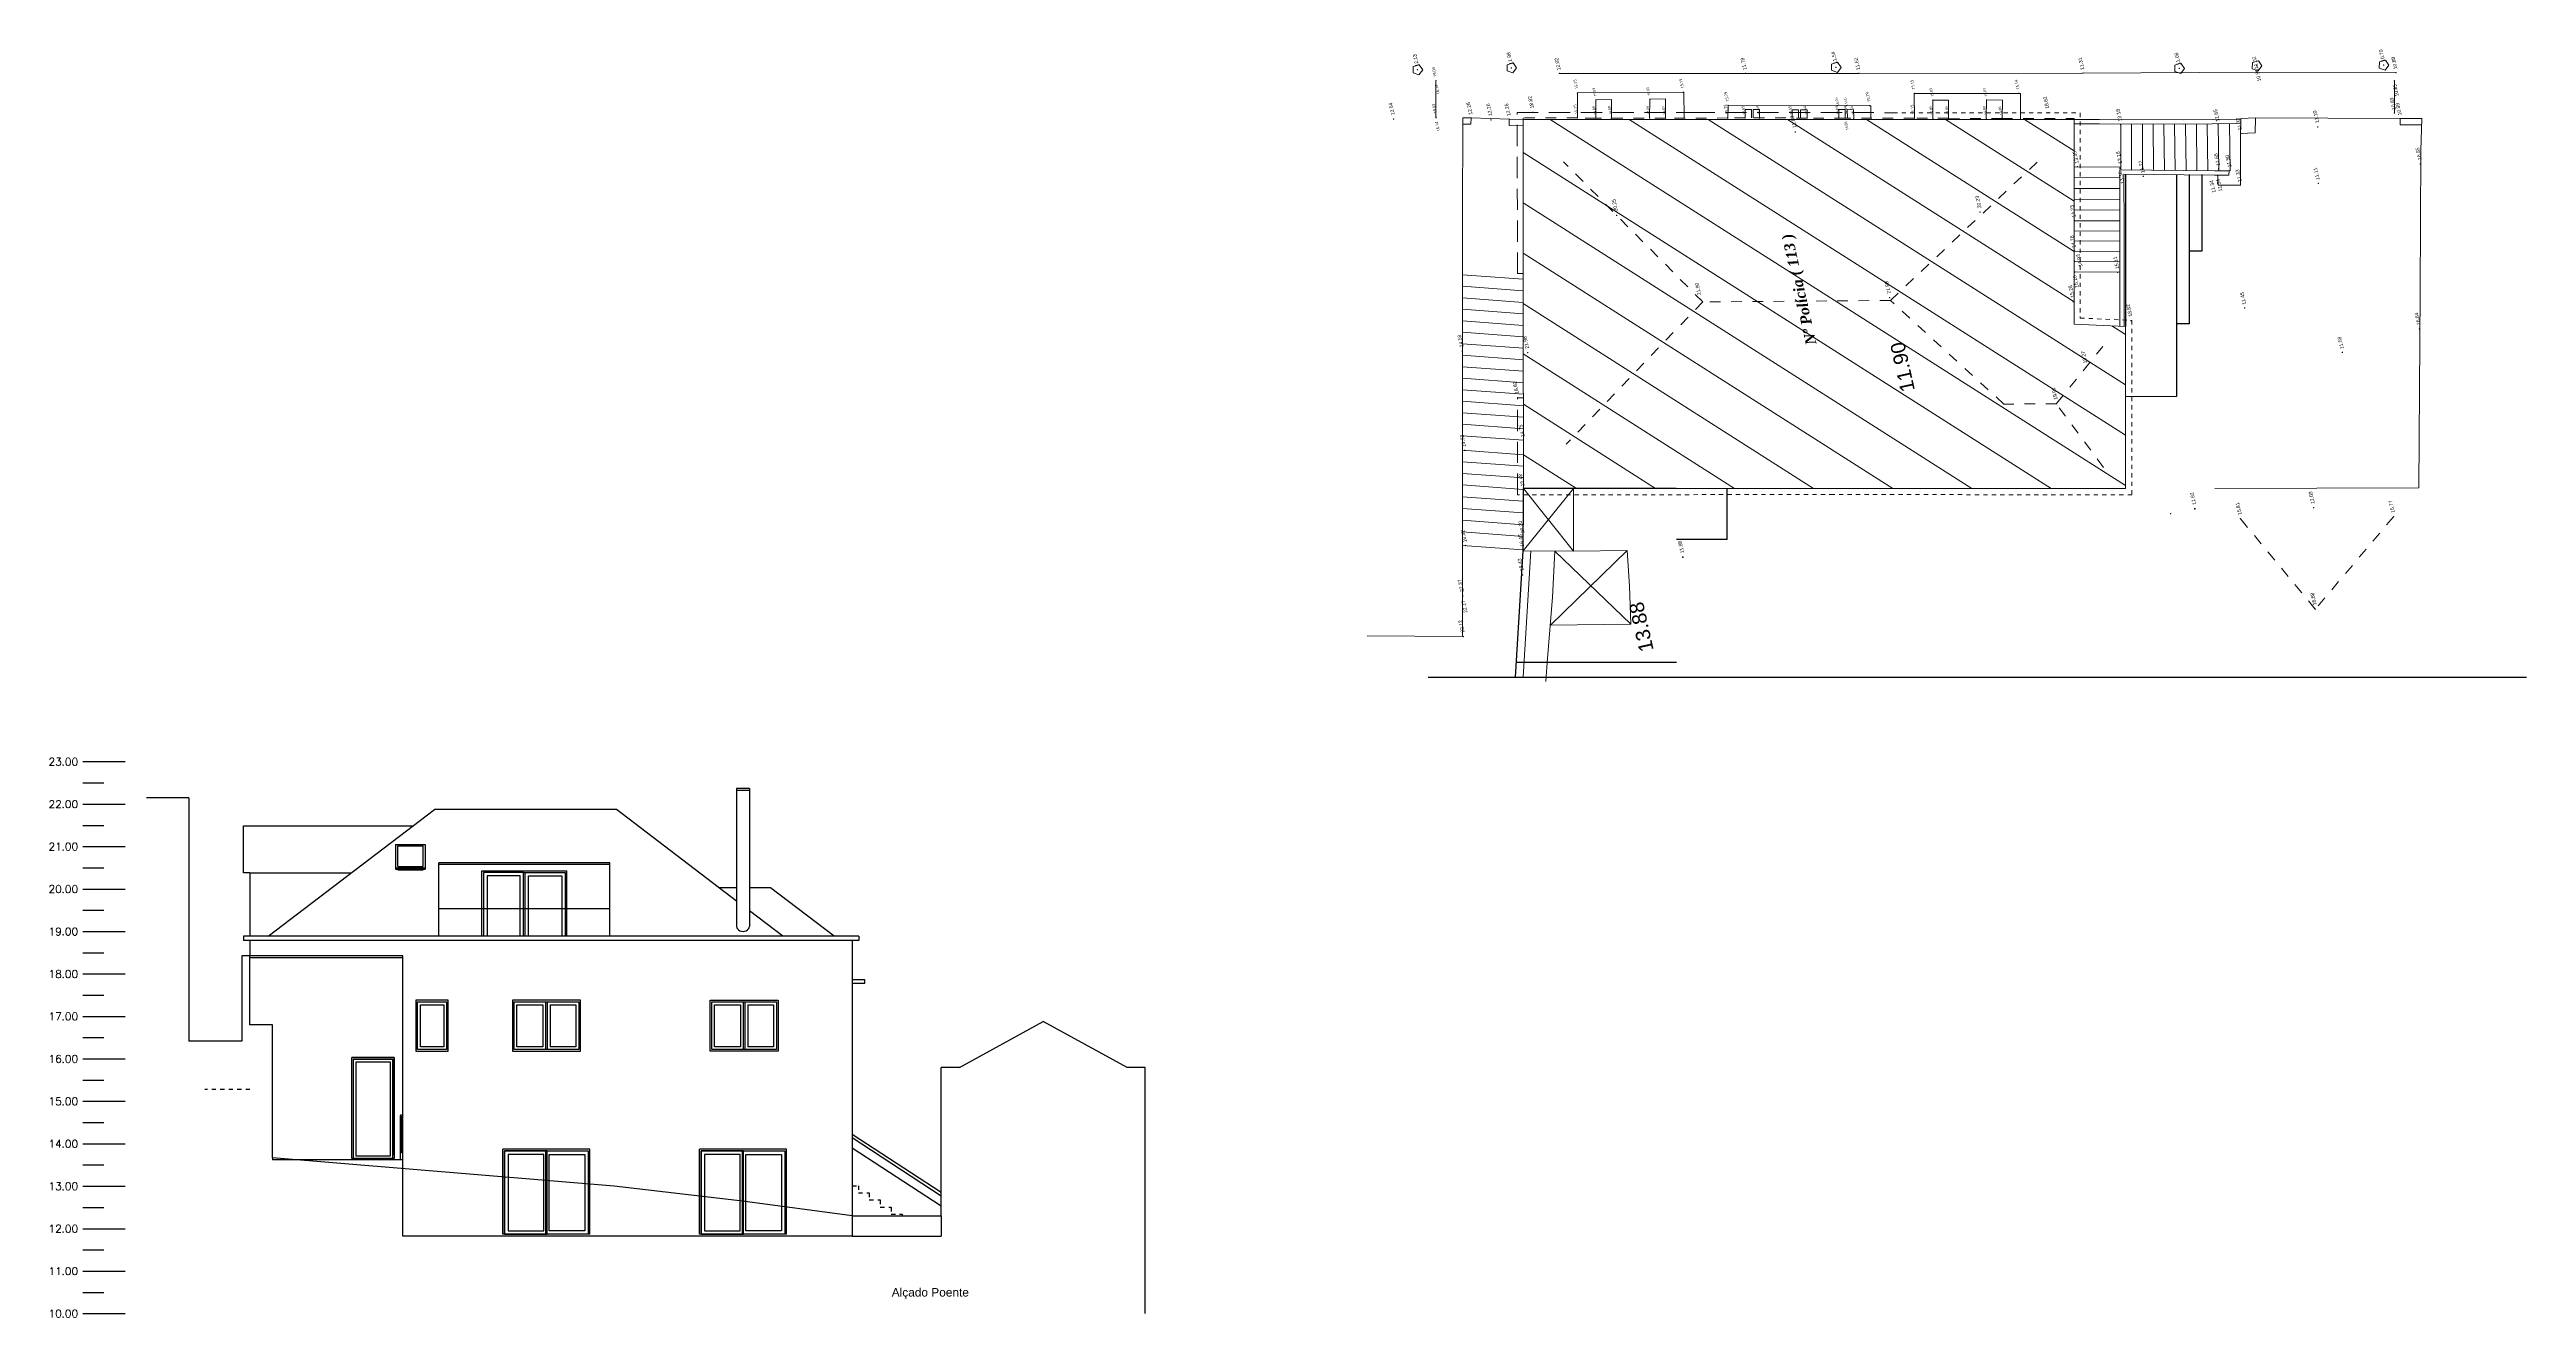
# Model space of a CAD drawing. Header units: millimetres. Extents: x 1778 to 2471, y 1406 to 1876.
# Drawn here: x 1861.3 to 1919.6, y 1600.3 to 1630.2 of the extents above; entities that cross this region are included whole.
import ezdxf
from ezdxf.enums import TextEntityAlignment as Align

# ---------------------------------------------------------------- set-up
doc = ezdxf.new("R2010")
doc.units = ezdxf.units.MM
for name, pattern in [('DASHED', [19.05, 12.7, -6.35]), ('RAYITAS', [0.5, 0.25, -0.25]), ('TRAZOS', [0.75, 0.5, -0.25])]:
    doc.linetypes.add(name, pattern=pattern)
for name, color, linetype, lineweight in [('02_Lev_22abril2023', 7, 'Continuous', 0), ('05_Cerceas', 7, 'Continuous', 0), ('06_Soleiras', 7, 'Continuous', 0), ('07_Coroamento_muro', 7, 'Continuous', 0), ('10_Varandas_Pnts', 7, 'Continuous', 0), ('construcao', 6, 'Continuous', 0), ('cxs', 7, 'Continuous', 0), ('cxs_agua', 7, 'Continuous', 0), ('escadas_degraus', 7, 'Continuous', 0), ('lancil', 7, 'Continuous', 0), ('limite_estrema', 7, 'Continuous', 0), ('linha_cume', 7, 'Continuous', 0), ('muro', 7, 'Continuous', 0), ('pilares', 7, 'Continuous', 0), ('Pilares_suporte_varanda', 7, 'Continuous', 0), ('texto', 7, 'Continuous', 0), ('varanda', 7, 'Continuous', 0)]:
    doc.layers.add(name, color=color, linetype=linetype, lineweight=lineweight)
for name, color, linetype in [('ARQ_CONSTRUIR_CORTE', 10, 'Continuous'), ('ARQ_CONSTRUIR_VISTA', 30, 'Continuous'), ('ARQ_CONTRUIR_VAOS', 40, 'Continuous'), ('ARQ_DEMOLIR_CORTE', 2, 'Continuous'), ('ARQ_EXISNTENTE_VISTA', 9, 'Continuous'), ('ARQ_LINHA_CORTE', 4, 'Continuous'), ('ARQ_TEXTO', 3, 'Continuous')]:
    doc.layers.add(name, color=color, linetype=linetype)
doc.styles.add('Arial', font='arial.ttf', dxfattribs={"height": 0.2})
doc.styles.add('ROMA1_20', font='romans.shx', dxfattribs={"height": 0.18})
doc.styles.add('Segoe UI', font='segoeui.ttf', dxfattribs={"height": 0.2})
doc.styles.get("Standard").update_dxf_attribs({"font": 'arial.ttf'})
doc.styles.add('Times New Roman', font='timesbi.ttf', dxfattribs={"height": 0.2})

msp = doc.modelspace()

# ---------------------------------------------------------------- hatches: boundary and pattern name
at = {"layer": 'limite_estrema'}
h = msp.add_hatch(dxfattribs=at)
h.set_pattern_fill('', color=256, angle=162.53087, style=0, pattern_type=0)
h.set_pattern_definition([(147.5308697, (41237.2728, 73212.6766), (-0.536845129, -0.843680809), [])])
h.paths.add_polyline_path([(1896.015, 1619.831), (1896.01, 1624.333), (1896.005, 1627.269), (1896.007, 1628.526), (1908.988, 1628.526), (1908.988, 1623.704), (1910.198, 1623.65), (1910.198, 1619.83), (1903.163, 1619.836)], flags=0)

# ---------------------------------------------------------------- linework, layer by layer
at = {"layer": '02_Lev_22abril2023', "linetype": 'Continuous', "lineweight": 0}
for p, q in [((1893.526, 1629.698), (1893.51, 1629.694)), ((1893.52, 1629.688), (1893.516, 1629.705)), ((1895.737, 1629.742), (1895.721, 1629.738)), ((1895.731, 1629.731), (1895.727, 1629.748)), ((1903.383, 1629.756), (1903.367, 1629.752)), ((1903.377, 1629.746), (1903.373, 1629.763)), ((1911.469, 1629.732), (1911.453, 1629.728)), ((1911.463, 1629.722), (1911.459, 1629.738)), ((1913.293, 1629.792), (1913.277, 1629.788)), ((1913.287, 1629.782), (1913.283, 1629.798)), ((1916.286, 1629.808), (1916.269, 1629.805)), ((1916.28, 1629.798), (1916.276, 1629.815)), ((1896.868, 1629.609), (1896.852, 1629.606)), ((1896.862, 1629.599), (1896.858, 1629.616)), ((1901.25, 1629.612), (1901.234, 1629.608)), ((1901.244, 1629.601), (1901.24, 1629.618)), ((1903.922, 1629.613), (1903.905, 1629.609)), ((1903.916, 1629.603), (1903.912, 1629.62)), ((1909.201, 1629.619), (1909.185, 1629.615)), ((1909.195, 1629.609), (1909.191, 1629.625)), ((1913.303, 1629.639), (1913.287, 1629.635)), ((1913.297, 1629.629), (1913.293, 1629.646)), ((1916.539, 1629.438), (1916.522, 1629.434)), ((1916.532, 1629.428), (1916.529, 1629.444)), ((1916.575, 1629.633), (1916.558, 1629.629)), ((1916.568, 1629.623), (1916.564, 1629.639)), ((1894.788, 1628.564), (1894.772, 1628.56)), ((1894.782, 1628.553), (1894.778, 1628.57)), ((1895.69, 1628.533), (1895.673, 1628.529)), ((1895.683, 1628.523), (1895.68, 1628.539)), ((1916.541, 1628.675), (1916.525, 1628.672)), ((1916.535, 1628.665), (1916.531, 1628.682)), ((1916.677, 1628.549), (1916.661, 1628.546)), ((1916.671, 1628.539), (1916.667, 1628.556)), ((1917.183, 1628.548), (1917.166, 1628.544)), ((1917.177, 1628.538), (1917.173, 1628.555)), ((1910.091, 1628.407), (1910.075, 1628.403)), ((1910.085, 1628.397), (1910.081, 1628.413)), ((1912.387, 1628.402), (1912.37, 1628.398)), ((1912.381, 1628.392), (1912.377, 1628.408)), ((1912.916, 1628.197), (1912.899, 1628.194)), ((1912.91, 1628.187), (1912.906, 1628.204)), ((1909.071, 1627.412), (1909.055, 1627.409)), ((1909.065, 1627.402), (1909.061, 1627.419)), ((1910.074, 1627.378), (1910.058, 1627.374)), ((1910.068, 1627.368), (1910.064, 1627.384)), ((1910.094, 1627.407), (1910.078, 1627.403)), ((1910.088, 1627.397), (1910.084, 1627.413)), ((1912.4, 1627.361), (1912.383, 1627.357)), ((1912.393, 1627.351), (1912.39, 1627.368)), ((1912.669, 1627.325), (1912.653, 1627.322)), ((1912.663, 1627.315), (1912.659, 1627.332)), ((1910.625, 1627.189), (1910.608, 1627.185)), ((1910.618, 1627.179), (1910.615, 1627.196)), ((1912.38, 1627.202), (1912.363, 1627.198)), ((1912.373, 1627.192), (1912.369, 1627.208)), ((1912.398, 1626.979), (1912.381, 1626.976)), ((1912.391, 1626.969), (1912.387, 1626.986)), ((1912.909, 1626.98), (1912.892, 1626.976)), ((1912.902, 1626.97), (1912.899, 1626.987)), ((1914.745, 1627.024), (1914.728, 1627.021)), ((1914.738, 1627.014), (1914.735, 1627.031)), ((1909.007, 1626.143), (1908.99, 1626.139)), ((1909, 1626.133), (1908.997, 1626.149)), ((1909.006, 1625.427), (1908.99, 1625.423)), ((1909.008, 1625.182), (1908.991, 1625.178)), ((1909, 1625.416), (1908.996, 1625.433)), ((1909.002, 1625.172), (1908.998, 1625.188)), ((1909.011, 1624.936), (1908.995, 1624.932)), ((1909.005, 1624.926), (1909.001, 1624.942)), ((1910.023, 1624.929), (1910.007, 1624.925)), ((1910.017, 1624.919), (1910.013, 1624.936)), ((1913.013, 1624.089), (1912.997, 1624.085)), ((1913.007, 1624.079), (1913.003, 1624.095)), ((1915.313, 1623.041), (1915.296, 1623.037)), ((1915.306, 1623.031), (1915.303, 1623.047)), ((1896.022, 1620.971), (1896.005, 1620.967)), ((1896.015, 1620.96), (1896.012, 1620.977)), ((1894.637, 1620.734), (1894.62, 1620.73)), ((1894.63, 1620.724), (1894.627, 1620.74)), ((1896.015, 1619.811), (1895.998, 1619.808)), ((1896.009, 1619.801), (1896.005, 1619.818)), ((1896.014, 1618.705), (1895.998, 1618.701)), ((1896.008, 1618.695), (1896.004, 1618.711)), ((1894.658, 1618.491), (1894.641, 1618.488)), ((1894.651, 1618.481), (1894.647, 1618.498)), ((1896.006, 1618.391), (1895.989, 1618.387)), ((1895.999, 1618.381), (1895.996, 1618.397))]:
    msp.add_line(p, q, dxfattribs=at)
for p in [(1893.518, 1629.696), (1895.729, 1629.74), (1903.375, 1629.754), (1911.461, 1629.73), (1913.285, 1629.79), (1916.278, 1629.807), (1896.86, 1629.608), (1901.242, 1629.61), (1903.914, 1629.611), (1909.193, 1629.617), (1913.295, 1629.637), (1916.531, 1629.436), (1916.566, 1629.631), (1894.78, 1628.562), (1895.681, 1628.531), (1916.533, 1628.674), (1916.669, 1628.547), (1917.175, 1628.546), (1910.083, 1628.405), (1912.379, 1628.4), (1912.908, 1628.196), (1909.063, 1627.41), (1910.066, 1627.376), (1910.086, 1627.405), (1912.392, 1627.359), (1912.661, 1627.324), (1910.617, 1627.187), (1912.371, 1627.2), (1912.389, 1626.978), (1912.9, 1626.978), (1914.736, 1627.022), (1908.998, 1626.141), (1908.998, 1625.425), (1909, 1625.18), (1909.003, 1624.934), (1910.015, 1624.927), (1913.005, 1624.087), (1915.304, 1623.039), (1896.014, 1620.969), (1894.628, 1620.732), (1896.007, 1619.81), (1911.26, 1619.239), (1896.006, 1618.703), (1894.649, 1618.489), (1895.997, 1618.389)]:
    msp.add_point(p, dxfattribs=at)
at = {"layer": '05_Cerceas', "linetype": 'Continuous', "lineweight": 0}
for p, q in [((1896.242, 1628.694), (1896.225, 1628.691)), ((1896.236, 1628.684), (1896.232, 1628.701)), ((1908.379, 1628.687), (1908.362, 1628.683)), ((1908.373, 1628.676), (1908.369, 1628.693)), ((1917.152, 1627.481), (1917.136, 1627.477)), ((1917.146, 1627.47), (1917.142, 1627.487)), ((1898.218, 1626.269), (1898.202, 1626.265)), ((1898.212, 1626.258), (1898.208, 1626.275)), ((1906.78, 1626.344), (1906.764, 1626.34)), ((1906.774, 1626.334), (1906.77, 1626.35)), ((1900.179, 1624.297), (1900.162, 1624.293)), ((1900.172, 1624.287), (1900.168, 1624.303)), ((1904.646, 1624.332), (1904.629, 1624.329)), ((1904.639, 1624.322), (1904.636, 1624.339)), ((1910.335, 1623.792), (1910.318, 1623.788)), ((1910.329, 1623.782), (1910.325, 1623.798)), ((1917.128, 1623.59), (1917.111, 1623.587)), ((1917.121, 1623.58), (1917.118, 1623.597)), ((1894.583, 1623.072), (1894.566, 1623.068)), ((1894.577, 1623.062), (1894.573, 1623.078)), ((1909.273, 1622.691), (1909.257, 1622.687)), ((1909.267, 1622.68), (1909.263, 1622.697)), ((1895.885, 1621.972), (1895.868, 1621.968)), ((1895.878, 1621.962), (1895.874, 1621.978)), ((1908.575, 1621.832), (1908.559, 1621.828)), ((1908.569, 1621.822), (1908.565, 1621.838)), ((1916.519, 1619.168), (1916.502, 1619.164)), ((1916.512, 1619.158), (1916.509, 1619.174)), ((1912.912, 1619.12), (1912.895, 1619.117)), ((1912.906, 1619.11), (1912.902, 1619.127)), ((1894.591, 1617.308), (1894.574, 1617.304)), ((1894.595, 1617.289), (1894.578, 1617.285)), ((1894.584, 1617.298), (1894.581, 1617.314)), ((1894.588, 1617.279), (1894.584, 1617.295)), ((1914.676, 1616.993), (1914.66, 1616.989)), ((1914.67, 1616.983), (1914.666, 1617)), ((1894.604, 1616.348), (1894.587, 1616.344)), ((1894.597, 1616.338), (1894.594, 1616.355))]:
    msp.add_line(p, q, dxfattribs=at)
for p in [(1896.234, 1628.692), (1908.371, 1628.685), (1917.144, 1627.479), (1898.21, 1626.267), (1906.772, 1626.342), (1900.17, 1624.295), (1904.638, 1624.331), (1910.327, 1623.79), (1917.119, 1623.588), (1894.575, 1623.07), (1909.265, 1622.689), (1895.876, 1621.97), (1908.567, 1621.83), (1916.51, 1619.166), (1912.904, 1619.119), (1894.583, 1617.306), (1894.586, 1617.287), (1914.668, 1616.991), (1894.595, 1616.346)]:
    msp.add_point(p, dxfattribs=at)
at = {"layer": '06_Soleiras', "linetype": 'Continuous', "lineweight": 0}
for p, q in [((1892.962, 1628.537), (1892.946, 1628.533)), ((1892.956, 1628.527), (1892.952, 1628.544)), ((1895.259, 1628.518), (1895.242, 1628.514)), ((1895.252, 1628.507), (1895.249, 1628.524)), ((1902.426, 1628.233), (1902.41, 1628.229)), ((1902.42, 1628.223), (1902.416, 1628.239)), ((1914.735, 1628.352), (1914.718, 1628.348)), ((1914.728, 1628.341), (1914.724, 1628.358)), ((1908.974, 1624.236), (1908.958, 1624.232)), ((1908.968, 1624.226), (1908.964, 1624.243)), ((1914.635, 1619.379), (1914.618, 1619.376)), ((1914.628, 1619.369), (1914.624, 1619.386))]:
    msp.add_line(p, q, dxfattribs=at)
for p in [(1892.954, 1628.535), (1895.251, 1628.516), (1902.418, 1628.231), (1914.726, 1628.35), (1908.966, 1624.234), (1914.626, 1619.378)]:
    msp.add_point(p, dxfattribs=at)
at = {"layer": '07_Coroamento_muro', "linetype": 'Continuous', "lineweight": 0}
for p, q in [((1896.124, 1623.037), (1896.107, 1623.033)), ((1896.118, 1623.026), (1896.114, 1623.043)), ((1896.001, 1617.8), (1895.985, 1617.797)), ((1895.995, 1617.79), (1895.991, 1617.807))]:
    msp.add_line(p, q, dxfattribs=at)
for p in [(1896.116, 1623.035), (1895.993, 1617.798)]:
    msp.add_point(p, dxfattribs=at)
at = {"layer": '10_Varandas_Pnts', "linetype": 'Continuous', "lineweight": 0}
for p, q in [((1893.959, 1629.439), (1893.942, 1629.435)), ((1893.96, 1629.438), (1893.943, 1629.435)), ((1893.953, 1629.429), (1893.949, 1629.445)), ((1893.953, 1629.428), (1893.949, 1629.445)), ((1897.295, 1629.151), (1897.279, 1629.148)), ((1897.289, 1629.141), (1897.285, 1629.158)), ((1899.783, 1629.166), (1899.766, 1629.163)), ((1899.776, 1629.156), (1899.773, 1629.173)), ((1905.229, 1629.14), (1905.212, 1629.136)), ((1905.222, 1629.13), (1905.219, 1629.146)), ((1907.688, 1629.142), (1907.672, 1629.138)), ((1907.682, 1629.131), (1907.678, 1629.148)), ((1893.963, 1628.578), (1893.946, 1628.574)), ((1893.965, 1628.568), (1893.948, 1628.564)), ((1893.956, 1628.567), (1893.952, 1628.584)), ((1893.959, 1628.558), (1893.955, 1628.574)), ((1897.294, 1628.562), (1897.277, 1628.558)), ((1897.287, 1628.552), (1897.284, 1628.568)), ((1900.834, 1628.561), (1900.817, 1628.558)), ((1900.828, 1628.551), (1900.824, 1628.568)), ((1900.844, 1628.857), (1900.827, 1628.853)), ((1900.837, 1628.846), (1900.834, 1628.863)), ((1904.18, 1628.851), (1904.163, 1628.847)), ((1904.173, 1628.841), (1904.169, 1628.858)), ((1905.232, 1628.556), (1905.215, 1628.552)), ((1905.225, 1628.546), (1905.222, 1628.562))]:
    msp.add_line(p, q, dxfattribs=at)
for p in [(1893.951, 1629.437), (1893.951, 1629.436), (1897.287, 1629.15), (1899.774, 1629.165), (1905.22, 1629.138), (1907.68, 1629.14), (1893.954, 1628.576), (1893.957, 1628.566), (1897.286, 1628.56), (1900.826, 1628.56), (1900.835, 1628.855), (1904.171, 1628.849), (1905.224, 1628.554)]:
    msp.add_point(p, dxfattribs=at)
at = {"layer": 'ARQ_CONSTRUIR_CORTE'}
for p, q in [((1893.767, 1615.391), (1919.642, 1615.391)), ((1866.549, 1604.064), (1866.549, 1604.019)), ((1869.615, 1604.019), (1866.549, 1604.019)), ((1869.615, 1602.219), (1869.615, 1604.019)), ((1882.301, 1602.699), (1882.301, 1602.219)), ((1880.205, 1602.219), (1869.615, 1602.219)), ((1880.205, 1602.219), (1882.301, 1602.219))]:
    msp.add_line(p, q, dxfattribs=at)
for centre, radius in [((1869.59, 1605.064), 0.025), ((1869.59, 1604.189), 0.005)]:
    msp.add_circle(centre, radius, dxfattribs=at)
at = {"layer": 'ARQ_CONSTRUIR_VISTA'}
for p, q in [((1910.198, 1627.238), (1910.198, 1623.65)), ((1911.398, 1627.226), (1911.398, 1621.998)), ((1911.698, 1627.226), (1911.698, 1623.712)), ((1911.998, 1627.226), (1911.998, 1625.426)), ((1911.998, 1625.426), (1911.698, 1625.426)), ((1911.698, 1623.712), (1911.398, 1623.712)), ((1910.198, 1622.01), (1911.398, 1621.998)), ((1896.012, 1619.57), (1896.015, 1619.831)), ((1899.615, 1619.834), (1896.015, 1619.831)), ((1900.816, 1618.635), (1900.815, 1619.835)), ((1896.005, 1618.368), (1896.012, 1619.57)), ((1911.839, 1619.36), (1911.823, 1619.356)), ((1911.833, 1619.35), (1911.829, 1619.366)), ((1900.816, 1618.635), (1899.616, 1618.634)), ((1895.96, 1617.589), (1896.005, 1618.368)), ((1899.778, 1618.217), (1899.761, 1618.214)), ((1899.771, 1618.207), (1899.768, 1618.224)), ((1895.824, 1615.391), (1895.96, 1617.589)), ((1899.617, 1615.734), (1895.845, 1615.731)), ((1877.78, 1612.769), (1877.48, 1612.769)), ((1877.48, 1612.769), (1877.48, 1609.516)), ((1877.78, 1612.769), (1877.78, 1609.516)), ((1877.78, 1612.719), (1877.48, 1612.719)), ((1866.015, 1611.884), (1866.515, 1611.884)), ((1869.445, 1611.447), (1870.145, 1611.447)), ((1869.445, 1611.447), (1869.445, 1610.863)), ((1869.495, 1611.417), (1870.095, 1611.417)), ((1869.495, 1610.933), (1869.495, 1611.417)), ((1870.095, 1610.933), (1870.095, 1611.417)), ((1870.145, 1611.447), (1870.145, 1610.863)), ((1870.465, 1609.289), (1870.465, 1611.018)), ((1874.495, 1611.018), (1870.465, 1611.018)), ((1874.495, 1609.289), (1874.495, 1611.018)), ((1866.015, 1610.779), (1866.515, 1610.779)), ((1866.015, 1610.779), (1866.015, 1609.29)), ((1869.445, 1610.902), (1870.145, 1610.902)), ((1869.445, 1610.863), (1870.145, 1610.863)), ((1869.495, 1610.933), (1870.095, 1610.933)), ((1869.495, 1610.853), (1869.495, 1610.863)), ((1869.495, 1610.853), (1870.095, 1610.853)), ((1870.095, 1610.853), (1870.095, 1610.863)), ((1874.495, 1610.978), (1870.465, 1610.978)), ((1871.48, 1610.829), (1873.48, 1610.829)), ((1871.48, 1609.289), (1871.48, 1610.829)), ((1873.48, 1609.289), (1873.48, 1610.829)), ((1874.495, 1609.932), (1870.465, 1609.932)), ((1869.615, 1608.829), (1866.005, 1608.829)), ((1869.615, 1608.779), (1866.005, 1608.779)), ((1869.615, 1604.019), (1869.615, 1608.829)), ((1869.415, 1606.429), (1868.415, 1606.429)), ((1868.415, 1604.049), (1868.415, 1606.429)), ((1869.415, 1604.129), (1869.415, 1606.429)), ((1869.565, 1604.019), (1869.565, 1605.064)), ((1869.59, 1604.189), (1869.59, 1605.039)), ((1869.615, 1604.019), (1869.615, 1605.064)), ((1869.415, 1604.049), (1868.415, 1604.049)), ((1871.975, 1602.269), (1871.975, 1604.269)), ((1874.025, 1604.269), (1871.975, 1604.269)), ((1874.025, 1602.269), (1874.025, 1604.269)), ((1876.605, 1602.269), (1876.605, 1604.269)), ((1878.655, 1604.269), (1876.605, 1604.269)), ((1878.655, 1602.269), (1878.655, 1604.269)), ((1874.025, 1602.269), (1871.975, 1602.269)), ((1872.015, 1602.269), (1873.015, 1602.269)), ((1878.655, 1602.269), (1876.605, 1602.269)), ((1876.645, 1602.269), (1877.645, 1602.269)), ((1880.205, 1602.699), (1880.205, 1602.219))]:
    msp.add_line(p, q, dxfattribs=at)
for points in [[(1873.8, 1607.779), (1872.2, 1607.779), (1872.2, 1606.579), (1873.8, 1606.579)], [(1878.455, 1606.579), (1876.855, 1606.579), (1876.855, 1607.779), (1878.455, 1607.779)], [(1868.415, 1606.429), (1869.415, 1606.429), (1869.415, 1604.049), (1868.415, 1604.049)]]:
    msp.add_lwpolyline(points, close=True, dxfattribs=at)
msp.add_ellipse((1877.63, 1609.516), major_axis=(-0.15, 0), ratio=0.760131, start_param=0, end_param=3.141593, dxfattribs=at)
for p in [(1911.831, 1619.358), (1899.77, 1618.215)]:
    msp.add_point(p, dxfattribs=at)
at = {"layer": 'ARQ_CONTRUIR_VAOS'}
for p, q in [((1872.46, 1610.789), (1871.52, 1610.789)), ((1871.52, 1610.789), (1871.52, 1609.289)), ((1872.38, 1610.709), (1871.6, 1610.709)), ((1871.6, 1610.709), (1871.6, 1609.289)), ((1872.38, 1609.289), (1872.38, 1610.709)), ((1872.46, 1610.789), (1873.44, 1610.789)), ((1872.46, 1609.289), (1872.46, 1610.789)), ((1872.5, 1609.289), (1872.5, 1610.789)), ((1872.5, 1609.289), (1872.5, 1610.789)), ((1872.58, 1609.289), (1872.58, 1610.709)), ((1872.58, 1610.709), (1873.36, 1610.709)), ((1873.36, 1610.709), (1873.36, 1609.289)), ((1873.44, 1610.789), (1873.44, 1609.289)), ((1872.915, 1607.674), (1872.915, 1606.684)), ((1872.98, 1607.739), (1872.98, 1606.619)), ((1873.02, 1607.739), (1873.02, 1606.619)), ((1873.085, 1607.674), (1873.085, 1606.684)), ((1877.57, 1607.674), (1877.57, 1606.684)), ((1877.635, 1607.739), (1877.635, 1606.619)), ((1877.675, 1607.739), (1877.675, 1606.619)), ((1877.74, 1607.674), (1877.74, 1606.684)), ((1872.015, 1604.229), (1873.015, 1604.229)), ((1872.015, 1602.269), (1872.015, 1604.229)), ((1873.015, 1604.229), (1872.015, 1604.229)), ((1872.015, 1604.229), (1872.015, 1602.269)), ((1872.985, 1602.269), (1872.985, 1604.229)), ((1873.015, 1604.229), (1873.985, 1604.229)), ((1873.015, 1602.269), (1873.015, 1604.229)), ((1873.015, 1602.269), (1873.015, 1604.229)), ((1873.985, 1604.229), (1873.985, 1602.269)), ((1876.645, 1604.229), (1877.645, 1604.229)), ((1876.645, 1602.269), (1876.645, 1604.229)), ((1877.645, 1604.229), (1876.645, 1604.229)), ((1876.645, 1604.229), (1876.645, 1602.269)), ((1877.615, 1602.269), (1877.615, 1604.229)), ((1877.645, 1604.229), (1878.615, 1604.229)), ((1877.645, 1602.269), (1877.645, 1604.229)), ((1877.645, 1602.269), (1877.645, 1604.229)), ((1878.615, 1604.229), (1878.615, 1602.269))]:
    msp.add_line(p, q, dxfattribs=at)
for points in [[(1869.965, 1607.739), (1870.645, 1607.739), (1870.645, 1606.619), (1869.965, 1606.619)], [(1870.03, 1607.674), (1870.58, 1607.674), (1870.58, 1606.684), (1870.03, 1606.684)], [(1872.24, 1607.739), (1873.76, 1607.739), (1873.76, 1606.619), (1872.24, 1606.619)], [(1876.895, 1607.739), (1878.415, 1607.739), (1878.415, 1606.619), (1876.895, 1606.619)], [(1868.455, 1606.389), (1869.375, 1606.389), (1869.375, 1604.049), (1868.455, 1604.049)], [(1868.515, 1606.329), (1869.315, 1606.329), (1869.315, 1604.109), (1868.515, 1604.109)], [(1872.095, 1602.349), (1872.935, 1602.349), (1872.935, 1604.149), (1872.095, 1604.149)], [(1873.905, 1602.349), (1873.065, 1602.349), (1873.065, 1604.149), (1873.905, 1604.149)], [(1876.725, 1602.349), (1877.565, 1602.349), (1877.565, 1604.149), (1876.725, 1604.149)], [(1878.535, 1602.349), (1877.695, 1602.349), (1877.695, 1604.149), (1878.535, 1604.149)]]:
    msp.add_lwpolyline(points, close=True, dxfattribs=at)
for points in [[(1872.915, 1606.684), (1872.305, 1606.684), (1872.305, 1607.674), (1872.915, 1607.674)], [(1873.085, 1607.674), (1873.695, 1607.674), (1873.695, 1606.684), (1873.085, 1606.684)], [(1877.57, 1606.684), (1876.96, 1606.684), (1876.96, 1607.674), (1877.57, 1607.674)], [(1877.74, 1607.674), (1878.35, 1607.674), (1878.35, 1606.684), (1877.74, 1606.684)]]:
    msp.add_lwpolyline(points, dxfattribs=at)
at = {"layer": 'ARQ_DEMOLIR_CORTE', "linetype": 'Continuous', "lineweight": 5}
for p, q in [((1897.195, 1619.832), (1896.005, 1618.368)), ((1897.192, 1618.355), (1896.015, 1619.831)), ((1896.005, 1615.391), (1896.19, 1618.366)), ((1896.648, 1616.616), (1898.457, 1618.372)), ((1896.757, 1618.36), (1896.701, 1617.27)), ((1898.541, 1616.641), (1896.757, 1618.36)), ((1896.701, 1617.27), (1896.577, 1615.732))]:
    msp.add_line(p, q, dxfattribs=at)
at = {"layer": 'ARQ_DEMOLIR_CORTE', "linetype": 'Continuous', "lineweight": 9}
for p, q in [((1897.192, 1618.355), (1897.195, 1619.832)), ((1897.192, 1618.355), (1896.005, 1618.368)), ((1898.457, 1618.372), (1897.192, 1618.355)), ((1898.457, 1618.372), (1898.512, 1617.53)), ((1898.541, 1616.641), (1898.512, 1617.53)), ((1898.541, 1616.641), (1896.648, 1616.616))]:
    msp.add_line(p, q, dxfattribs=at)
at = {"layer": 'ARQ_DEMOLIR_CORTE'}
msp.add_line((1880.198, 1602.699), (1882.301, 1602.699), dxfattribs=at)
msp.add_lwpolyline([(1880.198, 1602.699), (1877.618, 1603.049), (1874.598, 1603.399), (1866.549, 1604.064)], dxfattribs=at)
at = {"layer": 'ARQ_EXISNTENTE_VISTA', "linetype": 'TRAZOS', "lineweight": 9, "ltscale": 0.1}
for p, q in [((1904.725, 1628.685), (1909.13, 1628.681)), ((1909.13, 1628.681), (1909.13, 1623.848)), ((1909.13, 1623.848), (1910.348, 1623.793)), ((1910.348, 1623.793), (1910.348, 1619.685)), ((1903.32, 1619.69), (1895.875, 1619.685)), ((1910.348, 1619.685), (1903.32, 1619.69))]:
    msp.add_line(p, q, dxfattribs=at)
at = {"layer": 'ARQ_EXISNTENTE_VISTA'}
for p, q in [((1866.442, 1609.289), (1870.365, 1612.269)), ((1874.646, 1612.269), (1870.365, 1612.269)), ((1877.48, 1610.116), (1874.646, 1612.269)), ((1865.865, 1611.884), (1866.015, 1611.884)), ((1865.865, 1610.779), (1865.865, 1611.884)), ((1866.515, 1611.884), (1869.857, 1611.884)), ((1866.015, 1610.779), (1865.865, 1610.779)), ((1866.515, 1610.779), (1868.404, 1610.779)), ((1877.48, 1610.428), (1877.07, 1610.428)), ((1878.28, 1610.428), (1877.78, 1610.428)), ((1879.778, 1609.289), (1878.28, 1610.428)), ((1878.568, 1609.289), (1877.78, 1609.888)), ((1880.355, 1609.289), (1865.865, 1609.289)), ((1865.865, 1609.289), (1865.865, 1609.189)), ((1866.015, 1609.29), (1866.015, 1609.289)), ((1880.355, 1609.289), (1880.355, 1609.189)), ((1880.355, 1609.189), (1865.865, 1609.189)), ((1866.015, 1609.189), (1866.015, 1608.829)), ((1880.205, 1609.189), (1880.205, 1602.699)), ((1880.496, 1608.259), (1880.205, 1608.259)), ((1880.205, 1608.179), (1880.496, 1608.179)), ((1880.496, 1608.179), (1880.496, 1608.259)), ((1882.301, 1603.25), (1880.205, 1604.619)), ((1882.301, 1603.166), (1880.205, 1604.536)), ((1882.301, 1602.927), (1880.205, 1604.297))]:
    msp.add_line(p, q, dxfattribs=at)
at = {"layer": 'ARQ_EXISNTENTE_VISTA', "linetype": 'DASHED', "ltscale": 0.005}
for p, q in [((1866.015, 1605.679), (1864.953, 1605.679)), ((1880.205, 1603.411), (1880.347, 1603.411)), ((1880.347, 1603.411), (1880.347, 1603.243)), ((1880.347, 1603.243), (1880.605, 1603.243)), ((1880.605, 1603.243), (1880.605, 1603.075)), ((1880.605, 1603.075), (1880.862, 1603.075)), ((1880.862, 1603.075), (1880.862, 1602.907)), ((1880.862, 1602.907), (1881.119, 1602.907)), ((1881.119, 1602.907), (1881.119, 1602.739)), ((1881.119, 1602.739), (1881.377, 1602.739)), ((1881.377, 1602.739), (1881.377, 1602.699))]:
    msp.add_line(p, q, dxfattribs=at)
at = {"layer": 'ARQ_EXISNTENTE_VISTA'}
msp.add_lwpolyline([(1870.685, 1607.779), (1869.925, 1607.779), (1869.925, 1606.579), (1870.685, 1606.579)], close=True, dxfattribs=at)
at = {"layer": 'ARQ_LINHA_CORTE'}
for p, q in [((1864.576, 1612.549), (1863.576, 1612.549)), ((1864.576, 1612.549), (1864.576, 1606.819)), ((1865.824, 1608.829), (1865.824, 1606.819)), ((1866.005, 1608.829), (1865.824, 1608.829)), ((1866.005, 1608.829), (1866.005, 1607.199)), ((1866.549, 1607.199), (1866.005, 1607.199)), ((1866.549, 1604.064), (1866.549, 1607.199)), ((1882.729, 1606.199), (1884.703, 1607.279)), ((1886.677, 1606.199), (1884.703, 1607.279)), ((1865.824, 1606.819), (1864.576, 1606.819)), ((1882.301, 1602.699), (1882.301, 1606.199)), ((1882.729, 1606.199), (1882.301, 1606.199)), ((1887.104, 1606.199), (1886.677, 1606.199)), ((1887.104, 1600.399), (1887.104, 1606.199))]:
    msp.add_line(p, q, dxfattribs=at)
at = {"layer": 'ARQ_TEXTO'}
for p, q in [((1862.076, 1613.399), (1863.076, 1613.399)), ((1862.076, 1612.899), (1862.576, 1612.899)), ((1862.076, 1612.399), (1863.076, 1612.399)), ((1862.076, 1611.899), (1862.576, 1611.899)), ((1862.076, 1611.399), (1863.076, 1611.399)), ((1862.076, 1610.899), (1862.576, 1610.899)), ((1862.076, 1610.399), (1863.076, 1610.399)), ((1862.076, 1609.899), (1862.576, 1609.899)), ((1862.076, 1609.399), (1863.076, 1609.399)), ((1862.076, 1608.899), (1862.576, 1608.899)), ((1862.076, 1608.399), (1863.076, 1608.399)), ((1862.076, 1607.899), (1862.576, 1607.899)), ((1862.076, 1607.399), (1863.076, 1607.399)), ((1862.076, 1606.899), (1862.576, 1606.899)), ((1862.076, 1606.399), (1863.076, 1606.399)), ((1862.076, 1605.899), (1862.576, 1605.899)), ((1862.076, 1605.399), (1863.076, 1605.399)), ((1862.076, 1604.899), (1862.576, 1604.899)), ((1862.076, 1604.399), (1863.076, 1604.399)), ((1862.076, 1603.899), (1862.576, 1603.899)), ((1862.076, 1603.399), (1863.076, 1603.399)), ((1862.076, 1602.899), (1862.576, 1602.899)), ((1862.076, 1602.399), (1863.076, 1602.399)), ((1862.076, 1601.899), (1862.576, 1601.899)), ((1862.076, 1601.399), (1863.076, 1601.399)), ((1862.076, 1600.899), (1862.576, 1600.899)), ((1862.076, 1600.399), (1863.076, 1600.399))]:
    msp.add_line(p, q, dxfattribs=at)
at = {"layer": 'construcao', "linetype": 'Continuous', "lineweight": 9}
for p, q in [((1894.583, 1628.565), (1894.576, 1626.211)), ((1896.005, 1627.269), (1896.007, 1628.526)), ((1896.007, 1628.526), (1908.988, 1628.526)), ((1908.988, 1628.526), (1908.988, 1623.704)), ((1917.155, 1627.79), (1917.175, 1628.546)), ((1917.136, 1624.459), (1917.155, 1627.79)), ((1896.01, 1624.333), (1896.005, 1627.269)), ((1894.576, 1626.211), (1894.577, 1621.61)), ((1917.104, 1619.852), (1917.136, 1624.459)), ((1896.015, 1619.831), (1896.01, 1624.333)), ((1908.988, 1623.704), (1910.198, 1623.65)), ((1910.198, 1623.65), (1910.198, 1619.83)), ((1894.577, 1621.61), (1894.58, 1618.514)), ((1896.012, 1619.57), (1896.015, 1619.831)), ((1903.163, 1619.836), (1896.015, 1619.831)), ((1910.198, 1619.83), (1903.163, 1619.836)), ((1912.301, 1619.833), (1917.104, 1619.852)), ((1896.005, 1618.368), (1896.012, 1619.57)), ((1894.58, 1618.514), (1894.576, 1616.347)), ((1892.33, 1616.36), (1894.576, 1616.347))]:
    msp.add_line(p, q, dxfattribs=at)
at = {"layer": 'construcao', "linetype": 'TRAZOS', "lineweight": 9}
for p, q in [((1895.865, 1628.689), (1900.021, 1628.691)), ((1895.874, 1624.895), (1895.865, 1628.689)), ((1900.021, 1628.691), (1904.725, 1628.685)), ((1895.874, 1624.895), (1896.009, 1624.895)), ((1895.875, 1619.685), (1895.875, 1621.965)), ((1895.875, 1621.965), (1896.013, 1621.965))]:
    msp.add_line(p, q, dxfattribs=at)
at = {"layer": 'construcao', "linetype": 'RAYITAS', "lineweight": 5}
for p, q in [((1897.286, 1628.56), (1896.007, 1628.561)), ((1896.007, 1628.526), (1896.007, 1628.561)), ((1897.719, 1628.555), (1897.286, 1628.56)), ((1899.357, 1628.554), (1897.719, 1628.555)), ((1900.826, 1628.56), (1899.357, 1628.554)), ((1901.235, 1628.562), (1900.826, 1628.56)), ((1902.694, 1628.559), (1901.235, 1628.562)), ((1903.594, 1628.557), (1902.694, 1628.559)), ((1905.224, 1628.554), (1903.594, 1628.557)), ((1906.029, 1628.552), (1905.224, 1628.554)), ((1907.288, 1628.549), (1906.029, 1628.552)), ((1907.288, 1628.549), (1908.988, 1628.549)), ((1908.988, 1628.549), (1908.988, 1628.526))]:
    msp.add_line(p, q, dxfattribs=at)
at = {"layer": 'cxs', "linetype": 'Continuous', "lineweight": 5}
msp.add_line((1916.533, 1628.674), (1916.531, 1629.436), dxfattribs=at)
at = {"layer": 'cxs', "linetype": 'Continuous', "lineweight": 0}
for points in [[(1893.416, 1629.625), (1893.554, 1629.577), (1893.643, 1629.694), (1893.559, 1629.815), (1893.418, 1629.772), (1893.416, 1629.625)], [(1895.627, 1629.668), (1895.766, 1629.62), (1895.854, 1629.738), (1895.77, 1629.858), (1895.629, 1629.815), (1895.627, 1629.668)], [(1903.273, 1629.683), (1903.412, 1629.635), (1903.5, 1629.752), (1903.416, 1629.872), (1903.275, 1629.829), (1903.273, 1629.683)], [(1911.359, 1629.658), (1911.498, 1629.611), (1911.586, 1629.728), (1911.502, 1629.848), (1911.361, 1629.805), (1911.359, 1629.658)], [(1913.183, 1629.718), (1913.322, 1629.67), (1913.41, 1629.788), (1913.326, 1629.908), (1913.185, 1629.865), (1913.183, 1629.718)], [(1916.175, 1629.735), (1916.314, 1629.687), (1916.403, 1629.804), (1916.318, 1629.925), (1916.178, 1629.882), (1916.175, 1629.735)]]:
    msp.add_lwpolyline(points, dxfattribs=at)
at = {"layer": 'cxs_agua', "linetype": 'Continuous', "lineweight": 5}
for points in [[(1893.416, 1629.625), (1893.554, 1629.577), (1893.643, 1629.694), (1893.559, 1629.815), (1893.418, 1629.772), (1893.416, 1629.625)], [(1895.627, 1629.668), (1895.766, 1629.62), (1895.854, 1629.738), (1895.77, 1629.858), (1895.629, 1629.815), (1895.627, 1629.668)], [(1903.273, 1629.683), (1903.412, 1629.635), (1903.5, 1629.752), (1903.416, 1629.872), (1903.275, 1629.829), (1903.273, 1629.683)], [(1911.359, 1629.658), (1911.498, 1629.611), (1911.586, 1629.728), (1911.502, 1629.848), (1911.361, 1629.805), (1911.359, 1629.658)], [(1913.183, 1629.718), (1913.322, 1629.67), (1913.41, 1629.788), (1913.326, 1629.908), (1913.185, 1629.865), (1913.183, 1629.718)], [(1916.175, 1629.735), (1916.314, 1629.687), (1916.403, 1629.804), (1916.318, 1629.925), (1916.178, 1629.882), (1916.175, 1629.735)]]:
    msp.add_lwpolyline(points, dxfattribs=at)
at = {"layer": 'escadas_degraus', "linetype": 'Continuous', "lineweight": 5}
for p, q in [((1910.083, 1628.422), (1910.086, 1627.339)), ((1910.34, 1628.421), (1910.342, 1627.336)), ((1910.594, 1628.42), (1910.599, 1627.334)), ((1910.849, 1628.419), (1910.855, 1627.331)), ((1911.098, 1628.418), (1911.112, 1627.329)), ((1911.354, 1628.417), (1911.368, 1627.326)), ((1911.61, 1628.416), (1911.624, 1627.324)), ((1911.866, 1628.419), (1911.88, 1627.321)), ((1912.122, 1628.421), (1912.136, 1627.319)), ((1912.378, 1628.424), (1912.392, 1627.316)), ((1912.647, 1628.427), (1912.661, 1627.312)), ((1912.908, 1628.196), (1912.904, 1626.982)), ((1908.988, 1627.411), (1910.06, 1627.404)), ((1908.988, 1627.157), (1910.061, 1627.15)), ((1908.988, 1626.903), (1910.061, 1626.896)), ((1912.297, 1627.217), (1912.634, 1627.213)), ((1912.298, 1627.317), (1912.636, 1627.313)), ((1912.372, 1627.003), (1912.371, 1627.216)), ((1912.9, 1626.978), (1912.389, 1626.978)), ((1908.988, 1626.649), (1910.062, 1626.642)), ((1908.988, 1626.395), (1910.062, 1626.388)), ((1908.988, 1626.141), (1910.062, 1626.134)), ((1908.988, 1625.902), (1910.063, 1625.895)), ((1908.988, 1625.663), (1910.063, 1625.656)), ((1908.988, 1625.425), (1910.064, 1625.418)), ((1908.988, 1625.18), (1910.064, 1625.173)), ((1896.01, 1624.76), (1894.576, 1624.866)), ((1896.01, 1624.489), (1894.576, 1624.596)), ((1908.988, 1624.934), (1910.064, 1624.927)), ((1896.01, 1624.218), (1894.576, 1624.325)), ((1896.011, 1623.947), (1894.576, 1624.054)), ((1896.011, 1623.676), (1894.576, 1623.783)), ((1896.011, 1623.406), (1894.576, 1623.513)), ((1896.012, 1623.135), (1894.576, 1623.242)), ((1896.012, 1622.864), (1894.576, 1622.971)), ((1896.012, 1622.593), (1894.576, 1622.7)), ((1896.012, 1622.323), (1894.576, 1622.43)), ((1896.013, 1622.052), (1894.576, 1622.159)), ((1896.013, 1621.781), (1894.576, 1621.888)), ((1896.013, 1621.51), (1894.577, 1621.617)), ((1896.013, 1621.239), (1894.577, 1621.346)), ((1896.014, 1620.969), (1894.577, 1621.076)), ((1896.014, 1620.629), (1894.578, 1620.736)), ((1896.014, 1620.356), (1894.578, 1620.463)), ((1896.015, 1620.082), (1894.578, 1620.189)), ((1896.007, 1619.81), (1894.579, 1619.916)), ((1896.011, 1619.533), (1894.579, 1619.639)), ((1896.01, 1619.256), (1894.579, 1619.363)), ((1896.008, 1618.979), (1894.58, 1619.086)), ((1896.007, 1618.703), (1894.58, 1618.809)), ((1896.005, 1618.388), (1894.58, 1618.494))]:
    msp.add_line(p, q, dxfattribs=at)
for centre, radius, start, end in [((1912.395, 1627), 0.0234, 174.06395, 256.30233), ((1912.9, 1626.983), 0.00471, 278.99143, 348.72769)]:
    msp.add_arc(centre, radius, start, end, dxfattribs=at)
at = {"layer": 'lancil', "linetype": 'Continuous', "lineweight": 9}
for p, q in [((1901.242, 1629.61), (1896.86, 1629.608)), ((1903.914, 1629.611), (1901.242, 1629.61)), ((1909.193, 1629.617), (1903.914, 1629.611)), ((1913.295, 1629.637), (1909.193, 1629.617)), ((1916.566, 1629.631), (1913.295, 1629.637))]:
    msp.add_line(p, q, dxfattribs=at)
at = {"layer": 'linha_cume', "linetype": 'RAYITAS', "lineweight": 20}
for p, q in [((1900.238, 1624.227), (1896.959, 1627.526)), ((1904.658, 1624.262), (1908.121, 1627.526)), ((1900.238, 1624.227), (1897.018, 1620.877)), ((1904.658, 1624.262), (1900.238, 1624.227)), ((1907.333, 1621.82), (1904.658, 1624.262)), ((1908.567, 1621.83), (1909.659, 1623.174)), ((1908.567, 1621.83), (1907.333, 1621.82)), ((1909.68, 1620.331), (1908.567, 1621.83)), ((1916.51, 1619.166), (1914.668, 1616.991)), ((1914.668, 1616.991), (1912.904, 1619.119))]:
    msp.add_line(p, q, dxfattribs=at)
at = {"layer": 'muro', "linetype": 'Continuous', "lineweight": 5}
for p, q in [((1894.583, 1628.565), (1894.78, 1628.562)), ((1894.78, 1628.562), (1894.778, 1628.412)), ((1894.78, 1628.562), (1895.681, 1628.531)), ((1895.681, 1628.531), (1895.679, 1628.381)), ((1895.681, 1628.531), (1896.007, 1628.526)), ((1908.988, 1628.526), (1909.588, 1628.524)), ((1909.588, 1628.524), (1911.563, 1628.516)), ((1911.563, 1628.516), (1912.915, 1628.529)), ((1912.908, 1628.196), (1912.915, 1628.55)), ((1912.915, 1628.55), (1913.261, 1628.567)), ((1913.253, 1628.213), (1913.261, 1628.567)), ((1913.261, 1628.567), (1916.669, 1628.547)), ((1916.669, 1628.547), (1917.175, 1628.546)), ((1916.669, 1628.547), (1916.669, 1628.397)), ((1894.582, 1628.415), (1894.778, 1628.412)), ((1895.679, 1628.381), (1896.007, 1628.376)), ((1908.988, 1628.426), (1909.588, 1628.424)), ((1909.588, 1628.424), (1911.562, 1628.416)), ((1911.563, 1628.416), (1912.913, 1628.429)), ((1912.908, 1628.196), (1913.253, 1628.213)), ((1916.669, 1628.397), (1917.171, 1628.396)), ((1910.06, 1627.339), (1912.298, 1627.317)), ((1910.06, 1627.339), (1910.063, 1625.9)), ((1910.161, 1627.238), (1910.163, 1625.9)), ((1910.161, 1627.238), (1912.297, 1627.217)), ((1912.636, 1627.313), (1912.634, 1627.213)), ((1910.063, 1625.9), (1910.067, 1623.656)), ((1910.163, 1625.9), (1910.167, 1623.651)), ((1895.96, 1617.589), (1896.005, 1618.368)), ((1895.853, 1615.852), (1895.96, 1617.589)), ((1896.577, 1615.732), (1896.541, 1615.29))]:
    msp.add_line(p, q, dxfattribs=at)
at = {"layer": 'pilares', "linetype": 'Continuous', "lineweight": 5}
for p, q in [((1897.719, 1628.555), (1897.722, 1628.987)), ((1898.087, 1628.992), (1897.722, 1628.987)), ((1898.085, 1628.555), (1898.087, 1628.992)), ((1898.987, 1628.559), (1898.992, 1629.003)), ((1899.362, 1629.008), (1898.992, 1629.003)), ((1899.357, 1628.554), (1899.362, 1629.008)), ((1901.235, 1628.562), (1901.235, 1628.759)), ((1901.385, 1628.759), (1901.235, 1628.759)), ((1901.385, 1628.562), (1901.385, 1628.759)), ((1901.428, 1628.56), (1901.428, 1628.758)), ((1901.578, 1628.758), (1901.428, 1628.758)), ((1901.578, 1628.56), (1901.578, 1628.758)), ((1902.342, 1628.558), (1902.342, 1628.755)), ((1902.492, 1628.755), (1902.342, 1628.755)), ((1902.492, 1628.558), (1902.492, 1628.755)), ((1902.544, 1628.559), (1902.544, 1628.756)), ((1902.694, 1628.756), (1902.544, 1628.756)), ((1902.694, 1628.559), (1902.694, 1628.756)), ((1903.44, 1628.563), (1903.44, 1628.76)), ((1903.594, 1628.758), (1903.44, 1628.76)), ((1903.594, 1628.557), (1903.594, 1628.758)), ((1903.645, 1628.557), (1903.642, 1628.757)), ((1903.793, 1628.755), (1903.642, 1628.757)), ((1903.796, 1628.554), (1903.793, 1628.755)), ((1905.66, 1628.552), (1905.662, 1628.98)), ((1905.662, 1628.98), (1906.03, 1628.978)), ((1906.029, 1628.552), (1906.03, 1628.978)), ((1906.917, 1628.554), (1906.925, 1628.985)), ((1906.925, 1628.985), (1907.297, 1628.978)), ((1907.288, 1628.549), (1907.297, 1628.978))]:
    msp.add_line(p, q, dxfattribs=at)
at = {"layer": 'Pilares_suporte_varanda', "linetype": 'Continuous', "lineweight": 0}
for p, q in [((1897.727, 1628.557), (1897.712, 1628.553)), ((1897.729, 1628.989), (1897.714, 1628.985)), ((1897.721, 1628.548), (1897.718, 1628.562)), ((1897.723, 1628.98), (1897.72, 1628.994)), ((1898.092, 1628.557), (1898.078, 1628.554)), ((1898.087, 1628.548), (1898.084, 1628.563)), ((1898.994, 1628.56), (1898.98, 1628.557)), ((1898.999, 1629.005), (1898.984, 1629.001)), ((1898.989, 1628.551), (1898.985, 1628.566)), ((1898.993, 1628.996), (1898.99, 1629.01)), ((1899.365, 1628.555), (1899.35, 1628.552)), ((1899.359, 1628.546), (1899.356, 1628.561)), ((1901.243, 1628.563), (1901.228, 1628.56)), ((1901.237, 1628.554), (1901.234, 1628.569)), ((1901.586, 1628.562), (1901.571, 1628.559)), ((1901.58, 1628.553), (1901.577, 1628.568)), ((1902.349, 1628.559), (1902.334, 1628.556)), ((1902.343, 1628.55), (1902.34, 1628.565)), ((1902.701, 1628.56), (1902.687, 1628.557)), ((1902.695, 1628.551), (1902.692, 1628.566)), ((1903.447, 1628.762), (1903.432, 1628.758)), ((1903.447, 1628.564), (1903.432, 1628.561)), ((1903.441, 1628.753), (1903.438, 1628.767)), ((1903.441, 1628.555), (1903.438, 1628.57)), ((1903.601, 1628.559), (1903.587, 1628.556)), ((1903.596, 1628.55), (1903.593, 1628.565)), ((1903.65, 1628.759), (1903.635, 1628.756)), ((1903.653, 1628.559), (1903.638, 1628.556)), ((1903.644, 1628.75), (1903.641, 1628.764)), ((1903.647, 1628.55), (1903.644, 1628.565)), ((1903.803, 1628.556), (1903.789, 1628.553)), ((1903.798, 1628.547), (1903.795, 1628.561)), ((1905.667, 1628.554), (1905.653, 1628.55)), ((1905.669, 1628.981), (1905.654, 1628.978)), ((1905.662, 1628.545), (1905.658, 1628.559)), ((1905.663, 1628.972), (1905.66, 1628.987)), ((1906.036, 1628.553), (1906.021, 1628.55)), ((1906.03, 1628.544), (1906.027, 1628.559)), ((1906.924, 1628.555), (1906.91, 1628.552)), ((1906.919, 1628.546), (1906.915, 1628.561)), ((1906.933, 1628.987), (1906.918, 1628.984)), ((1906.927, 1628.978), (1906.924, 1628.993)), ((1907.296, 1628.55), (1907.281, 1628.547)), ((1907.29, 1628.541), (1907.287, 1628.556))]:
    msp.add_line(p, q, dxfattribs=at)
for p in [(1897.719, 1628.555), (1897.722, 1628.987), (1898.085, 1628.555), (1898.987, 1628.559), (1898.992, 1629.003), (1899.357, 1628.554), (1901.235, 1628.562), (1901.578, 1628.56), (1902.342, 1628.558), (1902.694, 1628.559), (1903.44, 1628.76), (1903.44, 1628.563), (1903.594, 1628.557), (1903.642, 1628.757), (1903.645, 1628.557), (1903.796, 1628.554), (1905.66, 1628.552), (1905.662, 1628.98), (1906.029, 1628.552), (1906.917, 1628.554), (1906.925, 1628.985), (1907.288, 1628.549)]:
    msp.add_point(p, dxfattribs=at)
at = {"layer": 'varanda', "linetype": 'Continuous', "lineweight": 5}
for p, q in [((1893.954, 1628.566), (1893.951, 1629.436)), ((1897.287, 1629.15), (1897.286, 1628.56)), ((1899.796, 1629.165), (1897.287, 1629.15)), ((1899.796, 1629.165), (1899.8, 1628.555)), ((1907.72, 1629.14), (1905.22, 1629.138)), ((1905.22, 1629.138), (1905.224, 1628.554)), ((1907.72, 1629.14), (1907.721, 1628.526)), ((1900.826, 1628.56), (1900.835, 1628.855)), ((1900.835, 1628.855), (1904.201, 1628.849)), ((1904.201, 1628.849), (1904.2, 1628.556))]:
    msp.add_line(p, q, dxfattribs=at)

# ---------------------------------------------------------------- texts
at = {"layer": '02_Lev_22abril2023', "style": 'Arial'}
for s, p in [('12.13', (1893.552, 1629.782)), ('11.98', (1895.763, 1629.826)), ('12.02', (1896.894, 1629.694)), ('11.78', (1901.276, 1629.696)), ('11.54', (1903.409, 1629.84)), ('11.62', (1903.948, 1629.697)), ('11.31', (1909.227, 1629.703)), ('11.08', (1911.495, 1629.816)), ('11.02', (1913.329, 1629.723)), ('10.79', (1916.312, 1629.892)), ('10.88', (1916.6, 1629.717)), ('12.26', (1894.814, 1628.648)), ('12.26', (1895.715, 1628.617)), ('13.18', (1910.117, 1628.491)), ('11.65', (1912.413, 1628.486)), ('11.33', (1912.942, 1628.282)), ('10.89', (1916.567, 1628.759)), ('10.89', (1916.703, 1628.633)), ('13.35', (1909.097, 1627.496)), ('13.18', (1910.12, 1627.491)), ('11.22', (1910.651, 1627.273)), ('11.65', (1912.426, 1627.445)), ('11.50', (1912.695, 1627.409)), ('11.33', (1912.934, 1627.064)), ('11.11', (1914.77, 1627.108)), ('14.23', (1909.032, 1626.227)), ('14.76', (1909.032, 1625.511)), ('15.11', (1910.049, 1625.013)), ('15.10', (1909.098, 1624.57)), ('11.45', (1913.039, 1624.173)), ('11.58', (1915.338, 1623.125)), ('14.93', (1894.662, 1620.818)), ('14.75', (1896.048, 1621.055)), ('15.48', (1896.041, 1619.895)), ('16.42', (1894.683, 1618.575)), ('16.43', (1896.031, 1618.475)), ('16.20', (1896.04, 1618.789))]:
    msp.add_text(s, height=0.085, rotation=102.53087, dxfattribs=at).set_placement(p)
for s, p in [('10.96', (1913.352, 1629.727)), ('10.85', (1916.598, 1629.372)), ('13.36', (1910.133, 1627.313)), ('11.34', (1912.439, 1627.136))]:
    msp.add_text(s, height=0.085, rotation=102.53087, dxfattribs=at).set_placement(p, align=Align.BOTTOM_RIGHT)
for s, p in [('11.34', (1912.315, 1626.961)), ('14.93', (1909.176, 1625.219))]:
    msp.add_text(s, height=0.085, rotation=102.53087, dxfattribs=at).set_placement(p, align=Align.BOTTOM_CENTER)
at = {"layer": '05_Cerceas', "style": 'Arial'}
for s, p in [('18.82', (1896.264, 1628.795)), ('18.82', (1908.401, 1628.787)), ('16.85', (1917.174, 1627.581)), ('20.25', (1898.24, 1626.369)), ('20.23', (1906.802, 1626.444)), ('21.90', (1900.201, 1624.398)), ('21.89', (1904.668, 1624.433)), ('18.82', (1910.357, 1623.892)), ('16.84', (1917.15, 1623.691)), ('24.58', (1894.605, 1623.173)), ('19.27', (1909.295, 1622.791)), ('18.82', (1895.907, 1622.072)), ('19.91', (1908.597, 1621.933)), ('15.81', (1912.934, 1619.221)), ('15.77', (1916.541, 1619.269)), ('22.37', (1894.613, 1617.408)), ('16.88', (1914.698, 1617.094)), ('22.12', (1894.626, 1616.449))]:
    msp.add_text(s, height=0.085, rotation=102.53087, dxfattribs=at).set_placement(p)
msp.add_text('22.17', height=0.085, rotation=102.53087, dxfattribs=at).set_placement((1894.657, 1617.207), align=Align.BOTTOM_RIGHT)
at = {"layer": '06_Soleiras', "style": 'Arial'}
for s, p in [('12.54', (1892.984, 1628.638)), ('12.26', (1895.281, 1628.618)), ('11.87', (1902.448, 1628.334)), ('11.10', (1914.757, 1628.452)), ('15.28', (1908.996, 1624.337)), ('12.03', (1914.657, 1619.48))]:
    msp.add_text(s, height=0.085, rotation=102.53087, dxfattribs=at).set_placement(p)
at = {"layer": '07_Coroamento_muro', "style": 'Arial'}
for s, p in [('21.98', (1896.146, 1623.137)), ('18.43', (1896.023, 1617.901))]:
    msp.add_text(s, height=0.085, rotation=102.53087, dxfattribs=at).set_placement(p)
at = {"layer": '10_Varandas_Pnts', "style": 'Segoe UI'}
for s, p in [('19.03', (1893.971, 1629.537)), ('15.15', (1897.307, 1629.25)), ('15.15', (1899.795, 1629.265)), ('15.79', (1900.856, 1628.955)), ('15.79', (1904.191, 1628.95)), ('15.15', (1905.241, 1629.238)), ('15.14', (1907.7, 1629.24)), ('19.03', (1893.974, 1628.676)), ('15.15', (1897.306, 1628.66)), ('15.78', (1900.846, 1628.66)), ('15.15', (1905.244, 1628.654))]:
    msp.add_text(s, height=0.068, rotation=102.53087, dxfattribs=at).set_placement(p)
for p in [(1894.012, 1629.354), (1894.017, 1628.484)]:
    msp.add_text('16.14', height=0.068, rotation=102.53087, dxfattribs=at).set_placement(p, align=Align.BOTTOM_RIGHT)
at = {"layer": 'ARQ_CONSTRUIR_VISTA', "style": 'Arial'}
for s, height, p in [('11.90', 0.34, (1905.238, 1622.151)), ('11.82', 0.085, (1911.861, 1619.46)), ('11.88', 0.085, (1899.8, 1618.318)), ('13.88', 0.34, (1899.084, 1616.028))]:
    msp.add_text(s, height=height, rotation=102.53087, dxfattribs=at).set_placement(p)
at = {"layer": 'ARQ_TEXTO', "style": 'ROMA1_20'}
for s, p in [('23.00', (1861.271, 1613.308)), ('22.00', (1861.271, 1612.308)), ('21.00', (1861.271, 1611.308)), ('20.00', (1861.271, 1610.308)), ('19.00', (1861.271, 1609.308)), ('18.00', (1861.271, 1608.308)), ('17.00', (1861.271, 1607.308)), ('16.00', (1861.271, 1606.308)), ('15.00', (1861.271, 1605.308)), ('14.00', (1861.271, 1604.308)), ('13.00', (1861.271, 1603.308)), ('12.00', (1861.271, 1602.308)), ('11.00', (1861.271, 1601.308)), ('10.00', (1861.271, 1600.308))]:
    msp.add_text(s, height=0.18, dxfattribs=at).set_placement(p)
at = {"layer": 'ARQ_TEXTO'}
msp.add_text('Alçado Poente', height=0.2, dxfattribs=at).set_placement((1882.951, 1600.8), align=Align.RIGHT)
at = {"layer": 'Pilares_suporte_varanda', "style": 'Segoe UI'}
for s, p in [('15.03', (1897.739, 1629.076)), ('15.03', (1899.009, 1629.091)), ('15.03', (1905.68, 1629.068)), ('15.03', (1906.943, 1629.074)), ('14.89', (1897.737, 1628.643)), ('14.89', (1898.103, 1628.644)), ('14.89', (1899.005, 1628.647)), ('14.89', (1899.375, 1628.642)), ('15.65', (1901.253, 1628.65)), ('15.64', (1901.596, 1628.649)), ('15.65', (1902.36, 1628.646)), ('15.64', (1902.712, 1628.647)), ('15.65', (1903.457, 1628.848)), ('15.64', (1903.457, 1628.651)), ('15.65', (1903.66, 1628.846)), ('15.64', (1903.663, 1628.646)), ('15.64', (1903.814, 1628.643)), ('14.89', (1905.678, 1628.64)), ('14.89', (1906.046, 1628.64)), ('14.90', (1906.935, 1628.642)), ('14.90', (1907.306, 1628.637))]:
    msp.add_text(s, height=0.06, rotation=102.53087, dxfattribs=at).set_placement(p)
msp.add_text('15.65', height=0.06, rotation=102.53087, dxfattribs=at).set_placement((1903.648, 1628.485), align=Align.BOTTOM_RIGHT)
at = {"layer": 'texto', "style": 'Times New Roman'}
msp.add_text(' Nº Polícia ( 113 ) ', height=0.25, rotation=102.53087, dxfattribs=at).set_placement((1902.507, 1624.522), align=Align.MIDDLE_CENTER)

doc.saveas('drawing.dxf')
